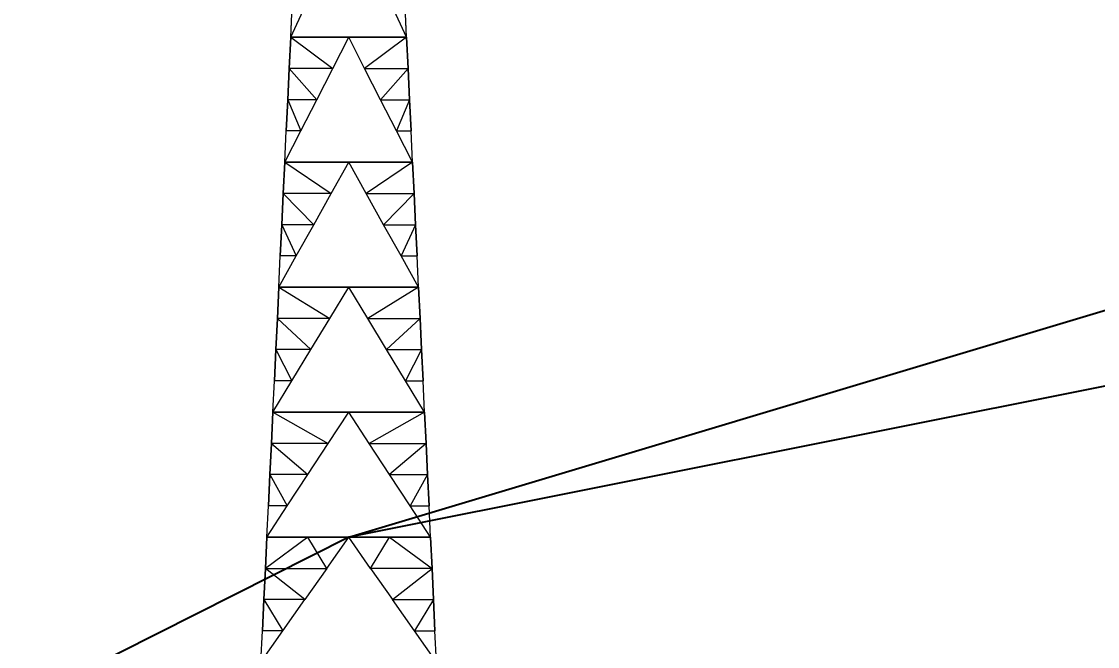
# Model space of a CAD drawing. Header units: millimetres. Extents: x 674 to 5889, y -153 to 3954.
# Drawn here: x 1842.51 to 1887.11, y 1977.6 to 2003.51 of the extents above; entities that cross this region are included whole.
import ezdxf

# ---------------------------------------------------------------- set-up
doc = ezdxf.new("R2010")
doc.units = ezdxf.units.MM
doc.layers.add('Cables2', color=3, linetype='Continuous', transparency=0.65)
doc.layers.add('Ropes', color=3, linetype='Continuous')
doc.layers.add('Towers', color=1, linetype='Continuous', lineweight=0)
doc.styles.get("Standard").update_dxf_attribs({"font": 'arial.ttf'})
doc.dimstyles.new('ISO-25', dxfattribs={"dimtxt": 2.5, "dimasz": 2.5, "dimexe": 1.25, "dimexo": 0.625, "dimtad": 1, "dimtxsty": 'Standard', "dimcen": 2.5, "dimadec": 0, "dimazin": 0, "dimtfac": 1, "dimtmove": 0, "dimatfit": 3, "dimfxl": 1, "dimarcsym": 0})

# ---------------------------------------------------------------- blocks, each defined once
blk = doc.blocks.new('_ArchTick')
at = {"color": 0, "linetype": 'ByBlock', "const_width": 0.15}
blk.add_lwpolyline([(-0.5, -0.5), (0.5, 0.5)], dxfattribs=at)
blk = doc.blocks.new('*D3')
at = {"color": 0, "lineweight": -2, "transparency": 16777216}
blk.add_line((1834.668, 2039.14), (1834.668, 1924.14), dxfattribs=at)
at = {"layer": 'Defpoints', "color": 0, "transparency": 16777216}
for p in [(1856.072, 2039.14), (1834.668, 1924.14), (1856.072, 1924.14)]:
    blk.add_point(p, dxfattribs=at)
at = {"color": 0, "lineweight": -2, "transparency": 16777216, "xscale": 5, "yscale": 5, "zscale": 5}
for p, rotation in [((1834.668, 2039.14), 90), ((1834.668, 1924.14), 270)]:
    blk.add_blockref('_ArchTick', p, dxfattribs=dict(at, rotation=rotation))
at = {"color": 0, "transparency": 16777216, "insert": (1826.384, 1981.64), "char_height": 15, "attachment_point": 5, "rotation": 90}
blk.add_mtext('115', dxfattribs=at)

msp = doc.modelspace()

# ---------------------------------------------------------------- linework, layer by layer
at = {"layer": 'Cables2'}
msp.add_line((2010.778, 2013.05), (1856.072, 1982.133), dxfattribs=at)
at = {"layer": 'Ropes'}
for q in [(1970.972, 2016.64), (1741.072, 1924.14)]:
    msp.add_line((1856.072, 1982.133), q, dxfattribs=at)
at = {"layer": 'Towers'}
for p, q in [((1853.673, 2002.863), (1853.735, 2004.159)), ((1853.673, 2002.863), (1853.735, 2004.159)), ((1853.673, 2002.863), (1854.271, 2004.156)), ((1853.673, 2002.863), (1854.271, 2004.156)), ((1853.673, 2002.863), (1853.734, 2004.156)), ((1853.673, 2002.863), (1853.734, 2004.156)), ((1858.472, 2002.863), (1857.873, 2004.156)), ((1858.472, 2002.863), (1857.873, 2004.156)), ((1858.472, 2002.863), (1858.41, 2004.159)), ((1858.472, 2002.863), (1858.41, 2004.159)), ((1858.472, 2002.863), (1858.41, 2004.156)), ((1858.472, 2002.863), (1858.41, 2004.156)), ((1853.673, 2002.863), (1853.611, 2001.567)), ((1853.611, 2001.567), (1853.673, 2002.863)), ((1853.673, 2002.863), (1853.611, 2001.567)), ((1853.611, 2001.567), (1853.673, 2002.863)), ((1853.611, 2001.567), (1853.673, 2002.862)), ((1853.611, 2001.567), (1853.673, 2002.862)), ((1853.673, 2002.863), (1855.411, 2001.567)), ((1856.072, 2002.862), (1853.673, 2002.863)), ((1853.673, 2002.863), (1855.411, 2001.567)), ((1856.072, 2002.862), (1853.673, 2002.863)), ((1853.673, 2002.862), (1853.673, 2002.863)), ((1853.673, 2002.862), (1853.673, 2002.863)), ((1856.072, 2002.862), (1853.673, 2002.862)), ((1853.673, 2002.862), (1856.072, 2002.862)), ((1855.411, 2001.567), (1856.072, 2002.862)), ((1855.411, 2001.567), (1856.072, 2002.862)), ((1856.072, 2002.862), (1858.472, 2002.863)), ((1856.072, 2002.862), (1858.472, 2002.863)), ((1858.472, 2002.862), (1856.072, 2002.862)), ((1856.072, 2002.862), (1858.472, 2002.862)), ((1856.734, 2001.567), (1856.072, 2002.862)), ((1856.734, 2001.567), (1856.072, 2002.862)), ((1858.472, 2002.863), (1856.734, 2001.567)), ((1858.472, 2002.863), (1856.734, 2001.567)), ((1858.472, 2002.863), (1858.534, 2001.567)), ((1858.472, 2002.862), (1858.472, 2002.863)), ((1858.534, 2001.567), (1858.472, 2002.863)), ((1858.472, 2002.863), (1858.534, 2001.567)), ((1858.472, 2002.862), (1858.472, 2002.863)), ((1858.534, 2001.567), (1858.472, 2002.863)), ((1858.534, 2001.567), (1858.472, 2002.862)), ((1858.534, 2001.567), (1858.472, 2002.862)), ((1853.549, 2000.271), (1853.611, 2001.567)), ((1853.611, 2001.567), (1853.549, 2000.271)), ((1853.549, 2000.272), (1853.611, 2001.567)), ((1853.549, 2000.271), (1853.611, 2001.567)), ((1853.611, 2001.567), (1853.549, 2000.271)), ((1853.549, 2000.272), (1853.611, 2001.567)), ((1853.611, 2001.567), (1854.749, 2000.271)), ((1855.411, 2001.567), (1853.611, 2001.567)), ((1853.611, 2001.567), (1854.749, 2000.271)), ((1855.411, 2001.567), (1853.611, 2001.567)), ((1853.611, 2001.567), (1853.611, 2001.567)), ((1853.611, 2001.567), (1853.611, 2001.567)), ((1854.749, 2000.271), (1855.411, 2001.567)), ((1854.749, 2000.271), (1855.411, 2001.567)), ((1857.396, 2000.271), (1856.734, 2001.567)), ((1856.734, 2001.567), (1858.534, 2001.567)), ((1857.396, 2000.271), (1856.734, 2001.567)), ((1856.734, 2001.567), (1858.534, 2001.567)), ((1858.534, 2001.567), (1857.396, 2000.271)), ((1858.534, 2001.567), (1857.396, 2000.271)), ((1858.596, 2000.271), (1858.534, 2001.567)), ((1858.534, 2001.567), (1858.596, 2000.271)), ((1858.534, 2001.567), (1858.534, 2001.567)), ((1858.596, 2000.272), (1858.534, 2001.567)), ((1858.596, 2000.271), (1858.534, 2001.567)), ((1858.534, 2001.567), (1858.596, 2000.271)), ((1858.534, 2001.567), (1858.534, 2001.567)), ((1858.596, 2000.272), (1858.534, 2001.567)), ((1853.549, 2000.272), (1853.487, 1998.977)), ((1853.487, 1998.976), (1853.549, 2000.272)), ((1853.549, 2000.272), (1853.487, 1998.977)), ((1853.487, 1998.976), (1853.549, 2000.272)), ((1853.487, 1998.977), (1853.549, 2000.271)), ((1853.487, 1998.977), (1853.549, 2000.271)), ((1853.549, 2000.272), (1854.087, 1998.977)), ((1854.749, 2000.271), (1853.549, 2000.272)), ((1853.549, 2000.272), (1854.087, 1998.977)), ((1854.749, 2000.271), (1853.549, 2000.272)), ((1853.549, 2000.271), (1853.549, 2000.272)), ((1853.549, 2000.271), (1853.549, 2000.272)), ((1854.087, 1998.977), (1854.749, 2000.271)), ((1854.087, 1998.977), (1854.749, 2000.271)), ((1857.396, 2000.271), (1858.596, 2000.272)), ((1857.396, 2000.271), (1858.596, 2000.272)), ((1858.057, 1998.977), (1857.396, 2000.271)), ((1858.057, 1998.977), (1857.396, 2000.271)), ((1858.596, 2000.272), (1858.057, 1998.977)), ((1858.596, 2000.272), (1858.057, 1998.977)), ((1858.596, 2000.272), (1858.658, 1998.977)), ((1858.596, 2000.271), (1858.596, 2000.272)), ((1858.658, 1998.976), (1858.596, 2000.272)), ((1858.596, 2000.272), (1858.658, 1998.977)), ((1858.596, 2000.271), (1858.596, 2000.272)), ((1858.658, 1998.976), (1858.596, 2000.272)), ((1858.658, 1998.977), (1858.596, 2000.271)), ((1858.658, 1998.977), (1858.596, 2000.271)), ((1853.425, 1997.681), (1854.087, 1998.977)), ((1853.425, 1997.681), (1854.087, 1998.977)), ((1853.425, 1997.681), (1853.487, 1998.977)), ((1853.425, 1997.681), (1853.487, 1998.977)), ((1853.425, 1997.681), (1853.487, 1998.976)), ((1853.425, 1997.681), (1853.487, 1998.976)), ((1854.087, 1998.977), (1853.487, 1998.976)), ((1854.087, 1998.977), (1853.487, 1998.976)), ((1853.487, 1998.977), (1853.487, 1998.976)), ((1853.487, 1998.977), (1853.487, 1998.976)), ((1858.72, 1997.681), (1858.057, 1998.977)), ((1858.057, 1998.977), (1858.658, 1998.976)), ((1858.72, 1997.681), (1858.057, 1998.977)), ((1858.057, 1998.977), (1858.658, 1998.976)), ((1858.72, 1997.681), (1858.658, 1998.977)), ((1858.658, 1998.977), (1858.658, 1998.976)), ((1858.72, 1997.681), (1858.658, 1998.977)), ((1858.658, 1998.977), (1858.658, 1998.976)), ((1858.72, 1997.681), (1858.658, 1998.976)), ((1858.72, 1997.681), (1858.658, 1998.976)), ((1853.425, 1997.681), (1853.363, 1996.382)), ((1853.363, 1996.385), (1853.425, 1997.681)), ((1853.425, 1997.681), (1853.363, 1996.382)), ((1853.363, 1996.385), (1853.425, 1997.681)), ((1853.363, 1996.382), (1853.425, 1997.68)), ((1853.363, 1996.382), (1853.425, 1997.68)), ((1853.425, 1997.681), (1855.347, 1996.382)), ((1853.425, 1997.681), (1856.072, 1997.68)), ((1853.425, 1997.681), (1855.347, 1996.382)), ((1853.425, 1997.681), (1856.072, 1997.68)), ((1853.425, 1997.681), (1853.425, 1997.68)), ((1853.425, 1997.681), (1853.425, 1997.68)), ((1853.425, 1997.68), (1856.072, 1997.68)), ((1856.072, 1997.68), (1853.425, 1997.68)), ((1855.347, 1996.382), (1856.072, 1997.68)), ((1855.347, 1996.382), (1856.072, 1997.68)), ((1858.72, 1997.681), (1856.072, 1997.68)), ((1858.72, 1997.681), (1856.072, 1997.68)), ((1856.072, 1997.68), (1858.72, 1997.68)), ((1858.72, 1997.68), (1856.072, 1997.68)), ((1856.798, 1996.382), (1856.072, 1997.68)), ((1856.798, 1996.382), (1856.072, 1997.68)), ((1858.72, 1997.681), (1856.798, 1996.382)), ((1858.72, 1997.681), (1856.798, 1996.382)), ((1858.72, 1997.681), (1858.782, 1996.382)), ((1858.72, 1997.681), (1858.72, 1997.68)), ((1858.782, 1996.385), (1858.72, 1997.681)), ((1858.72, 1997.681), (1858.782, 1996.382)), ((1858.72, 1997.681), (1858.72, 1997.68)), ((1858.782, 1996.385), (1858.72, 1997.681)), ((1858.782, 1996.382), (1858.72, 1997.68)), ((1858.782, 1996.382), (1858.72, 1997.68)), ((1853.363, 1996.385), (1853.301, 1995.089)), ((1853.301, 1995.089), (1853.363, 1996.385)), ((1853.363, 1996.385), (1853.301, 1995.089)), ((1853.301, 1995.089), (1853.363, 1996.385)), ((1853.301, 1995.089), (1853.363, 1996.382)), ((1853.301, 1995.089), (1853.363, 1996.382)), ((1853.363, 1996.385), (1854.625, 1995.089)), ((1855.347, 1996.382), (1853.363, 1996.385)), ((1853.363, 1996.385), (1854.625, 1995.089)), ((1855.347, 1996.382), (1853.363, 1996.385)), ((1853.363, 1996.382), (1853.363, 1996.385)), ((1853.363, 1996.382), (1853.363, 1996.385)), ((1854.625, 1995.089), (1855.347, 1996.382)), ((1854.625, 1995.089), (1855.347, 1996.382)), ((1856.798, 1996.382), (1858.782, 1996.385)), ((1856.798, 1996.382), (1858.782, 1996.385)), ((1857.52, 1995.089), (1856.798, 1996.382)), ((1857.52, 1995.089), (1856.798, 1996.382)), ((1858.782, 1996.385), (1857.52, 1995.089)), ((1858.782, 1996.385), (1857.52, 1995.089)), ((1858.782, 1996.385), (1858.844, 1995.089)), ((1858.782, 1996.382), (1858.782, 1996.385)), ((1858.844, 1995.089), (1858.782, 1996.385)), ((1858.782, 1996.385), (1858.844, 1995.089)), ((1858.782, 1996.382), (1858.782, 1996.385)), ((1858.844, 1995.089), (1858.782, 1996.385)), ((1858.844, 1995.089), (1858.782, 1996.382)), ((1858.844, 1995.089), (1858.782, 1996.382)), ((1853.239, 1993.794), (1853.301, 1995.089)), ((1853.301, 1995.089), (1853.239, 1993.794)), ((1853.239, 1993.794), (1853.301, 1995.089)), ((1853.239, 1993.794), (1853.301, 1995.089)), ((1853.301, 1995.089), (1853.239, 1993.794)), ((1853.239, 1993.794), (1853.301, 1995.089)), ((1853.301, 1995.089), (1853.901, 1993.794)), ((1854.625, 1995.089), (1853.301, 1995.089)), ((1853.301, 1995.089), (1853.901, 1993.794)), ((1854.625, 1995.089), (1853.301, 1995.089)), ((1853.301, 1995.089), (1853.301, 1995.089)), ((1853.301, 1995.089), (1853.301, 1995.089)), ((1853.901, 1993.794), (1854.625, 1995.089)), ((1853.901, 1993.794), (1854.625, 1995.089)), ((1858.244, 1993.794), (1857.52, 1995.089)), ((1857.52, 1995.089), (1858.844, 1995.089)), ((1858.244, 1993.794), (1857.52, 1995.089)), ((1857.52, 1995.089), (1858.844, 1995.089)), ((1858.844, 1995.089), (1858.244, 1993.794)), ((1858.844, 1995.089), (1858.244, 1993.794)), ((1858.906, 1993.794), (1858.844, 1995.089)), ((1858.844, 1995.089), (1858.906, 1993.794)), ((1858.844, 1995.089), (1858.844, 1995.089)), ((1858.906, 1993.794), (1858.844, 1995.089)), ((1858.906, 1993.794), (1858.844, 1995.089)), ((1858.844, 1995.089), (1858.906, 1993.794)), ((1858.844, 1995.089), (1858.844, 1995.089)), ((1858.906, 1993.794), (1858.844, 1995.089)), ((1853.177, 1992.498), (1853.901, 1993.794)), ((1853.177, 1992.498), (1853.901, 1993.794)), ((1853.177, 1992.498), (1853.239, 1993.794)), ((1853.177, 1992.498), (1853.239, 1993.794)), ((1853.177, 1992.498), (1853.239, 1993.794)), ((1853.177, 1992.498), (1853.239, 1993.794)), ((1853.901, 1993.794), (1853.239, 1993.794)), ((1853.901, 1993.794), (1853.239, 1993.794)), ((1853.239, 1993.794), (1853.239, 1993.794)), ((1853.239, 1993.794), (1853.239, 1993.794)), ((1858.968, 1992.498), (1858.244, 1993.794)), ((1858.244, 1993.794), (1858.906, 1993.794)), ((1858.968, 1992.498), (1858.244, 1993.794)), ((1858.244, 1993.794), (1858.906, 1993.794)), ((1858.968, 1992.498), (1858.906, 1993.794)), ((1858.906, 1993.794), (1858.906, 1993.794)), ((1858.968, 1992.498), (1858.906, 1993.794)), ((1858.968, 1992.498), (1858.906, 1993.794)), ((1858.906, 1993.794), (1858.906, 1993.794)), ((1858.968, 1992.498), (1858.906, 1993.794)), ((1853.115, 1991.201), (1853.177, 1992.498)), ((1853.177, 1992.498), (1853.115, 1991.201)), ((1853.115, 1991.202), (1853.177, 1992.498)), ((1853.115, 1991.201), (1853.177, 1992.498)), ((1853.177, 1992.498), (1853.115, 1991.201)), ((1853.115, 1991.202), (1853.177, 1992.498)), ((1854.625, 1992.498), (1853.177, 1992.498)), ((1856.072, 1992.498), (1853.177, 1992.498)), ((1853.177, 1992.498), (1856.072, 1992.498)), ((1853.177, 1992.498), (1855.286, 1991.201)), ((1856.072, 1992.498), (1853.177, 1992.498)), ((1853.177, 1992.498), (1855.286, 1991.201)), ((1856.072, 1992.498), (1853.177, 1992.498)), ((1853.177, 1992.498), (1853.177, 1992.498)), ((1853.177, 1992.498), (1853.177, 1992.498)), ((1857.52, 1992.498), (1854.625, 1992.498)), ((1854.625, 1992.498), (1857.52, 1992.498)), ((1854.625, 1992.498), (1854.625, 1992.498)), ((1855.286, 1991.201), (1856.072, 1992.498)), ((1855.286, 1991.201), (1856.072, 1992.498)), ((1856.072, 1992.498), (1856.072, 1992.498)), ((1856.072, 1992.498), (1856.072, 1992.498)), ((1858.968, 1992.498), (1856.072, 1992.498)), ((1856.072, 1992.498), (1858.968, 1992.498)), ((1856.859, 1991.201), (1856.072, 1992.498)), ((1856.072, 1992.498), (1858.968, 1992.498)), ((1856.859, 1991.201), (1856.072, 1992.498)), ((1856.072, 1992.498), (1858.968, 1992.498)), ((1858.968, 1992.498), (1856.859, 1991.201)), ((1858.968, 1992.498), (1856.859, 1991.201)), ((1857.52, 1992.498), (1858.968, 1992.498)), ((1857.52, 1992.498), (1857.52, 1992.498)), ((1859.03, 1991.201), (1858.968, 1992.498)), ((1858.968, 1992.498), (1859.03, 1991.201)), ((1858.968, 1992.498), (1858.968, 1992.498)), ((1859.03, 1991.202), (1858.968, 1992.498)), ((1859.03, 1991.201), (1858.968, 1992.498)), ((1858.968, 1992.498), (1859.03, 1991.201)), ((1858.968, 1992.498), (1858.968, 1992.498)), ((1859.03, 1991.202), (1858.968, 1992.498)), ((1853.115, 1991.202), (1853.053, 1989.907)), ((1853.053, 1989.907), (1853.115, 1991.202)), ((1853.115, 1991.202), (1853.053, 1989.907)), ((1853.053, 1989.907), (1853.115, 1991.202)), ((1853.053, 1989.907), (1853.115, 1991.201)), ((1853.053, 1989.907), (1853.115, 1991.201)), ((1853.115, 1991.202), (1854.501, 1989.907)), ((1855.286, 1991.201), (1853.115, 1991.202)), ((1853.115, 1991.202), (1854.501, 1989.907)), ((1855.286, 1991.201), (1853.115, 1991.202)), ((1853.115, 1991.201), (1853.115, 1991.202)), ((1853.115, 1991.201), (1853.115, 1991.202)), ((1854.501, 1989.907), (1855.286, 1991.201)), ((1854.501, 1989.907), (1855.286, 1991.201)), ((1856.859, 1991.201), (1859.03, 1991.202)), ((1856.859, 1991.201), (1859.03, 1991.202)), ((1857.644, 1989.907), (1856.859, 1991.201)), ((1857.644, 1989.907), (1856.859, 1991.201)), ((1859.03, 1991.202), (1857.644, 1989.907)), ((1859.03, 1991.202), (1857.644, 1989.907)), ((1859.03, 1991.202), (1859.092, 1989.907)), ((1859.03, 1991.201), (1859.03, 1991.202)), ((1859.092, 1989.907), (1859.03, 1991.202)), ((1859.03, 1991.202), (1859.092, 1989.907)), ((1859.03, 1991.201), (1859.03, 1991.202)), ((1859.092, 1989.907), (1859.03, 1991.202)), ((1859.092, 1989.907), (1859.03, 1991.201)), ((1859.092, 1989.907), (1859.03, 1991.201)), ((1852.991, 1988.611), (1853.053, 1989.907)), ((1853.053, 1989.907), (1852.991, 1988.611)), ((1852.991, 1988.611), (1853.053, 1989.907)), ((1852.991, 1988.611), (1853.053, 1989.907)), ((1853.053, 1989.907), (1852.991, 1988.611)), ((1852.991, 1988.611), (1853.053, 1989.907)), ((1853.053, 1989.907), (1853.715, 1988.611)), ((1854.501, 1989.907), (1853.053, 1989.907)), ((1853.053, 1989.907), (1853.715, 1988.611)), ((1854.501, 1989.907), (1853.053, 1989.907)), ((1853.053, 1989.907), (1853.053, 1989.907)), ((1853.053, 1989.907), (1853.053, 1989.907)), ((1853.715, 1988.611), (1854.501, 1989.907)), ((1853.715, 1988.611), (1854.501, 1989.907)), ((1858.43, 1988.611), (1857.644, 1989.907)), ((1857.644, 1989.907), (1859.092, 1989.907)), ((1858.43, 1988.611), (1857.644, 1989.907)), ((1857.644, 1989.907), (1859.092, 1989.907)), ((1859.092, 1989.907), (1858.43, 1988.611)), ((1859.092, 1989.907), (1858.43, 1988.611)), ((1859.154, 1988.611), (1859.092, 1989.907)), ((1859.092, 1989.907), (1859.154, 1988.611)), ((1859.092, 1989.907), (1859.092, 1989.907)), ((1859.154, 1988.611), (1859.092, 1989.907)), ((1859.154, 1988.611), (1859.092, 1989.907)), ((1859.092, 1989.907), (1859.154, 1988.611)), ((1859.092, 1989.907), (1859.092, 1989.907)), ((1859.154, 1988.611), (1859.092, 1989.907)), ((1852.929, 1987.316), (1853.715, 1988.611)), ((1852.929, 1987.316), (1853.715, 1988.611)), ((1852.929, 1987.316), (1852.991, 1988.611)), ((1852.929, 1987.316), (1852.991, 1988.611)), ((1852.929, 1987.316), (1852.991, 1988.611)), ((1852.929, 1987.316), (1852.991, 1988.611)), ((1853.715, 1988.611), (1852.991, 1988.611)), ((1853.715, 1988.611), (1852.991, 1988.611)), ((1852.991, 1988.611), (1852.991, 1988.611)), ((1852.991, 1988.611), (1852.991, 1988.611)), ((1859.216, 1987.316), (1858.43, 1988.611)), ((1858.43, 1988.611), (1859.154, 1988.611)), ((1859.216, 1987.316), (1858.43, 1988.611)), ((1858.43, 1988.611), (1859.154, 1988.611)), ((1859.216, 1987.316), (1859.154, 1988.611)), ((1859.154, 1988.611), (1859.154, 1988.611)), ((1859.216, 1987.316), (1859.154, 1988.611)), ((1859.216, 1987.316), (1859.154, 1988.611)), ((1859.154, 1988.611), (1859.154, 1988.611)), ((1859.216, 1987.316), (1859.154, 1988.611)), ((1852.867, 1986.02), (1852.929, 1987.316)), ((1852.929, 1987.316), (1852.867, 1986.02)), ((1852.867, 1986.02), (1852.929, 1987.316)), ((1852.867, 1986.02), (1852.929, 1987.316)), ((1852.929, 1987.316), (1852.867, 1986.02)), ((1852.867, 1986.02), (1852.929, 1987.316)), ((1854.501, 1987.316), (1852.929, 1987.316)), ((1852.929, 1987.316), (1856.072, 1987.316)), ((1856.072, 1987.316), (1852.929, 1987.316)), ((1852.929, 1987.316), (1855.224, 1986.02)), ((1856.072, 1987.316), (1852.929, 1987.316)), ((1852.929, 1987.316), (1855.224, 1986.02)), ((1856.072, 1987.316), (1852.929, 1987.316)), ((1857.644, 1987.316), (1854.501, 1987.316)), ((1854.501, 1987.316), (1857.644, 1987.316)), ((1855.224, 1986.02), (1856.072, 1987.316)), ((1855.224, 1986.02), (1856.072, 1987.316)), ((1856.072, 1987.316), (1859.216, 1987.316)), ((1859.216, 1987.316), (1856.072, 1987.316)), ((1856.92, 1986.02), (1856.072, 1987.316)), ((1856.072, 1987.316), (1859.216, 1987.316)), ((1856.92, 1986.02), (1856.072, 1987.316)), ((1856.072, 1987.316), (1859.216, 1987.316)), ((1859.216, 1987.316), (1856.92, 1986.02)), ((1859.216, 1987.316), (1856.92, 1986.02)), ((1857.644, 1987.316), (1859.216, 1987.316)), ((1859.278, 1986.02), (1859.216, 1987.316)), ((1859.216, 1987.316), (1859.278, 1986.02)), ((1859.278, 1986.02), (1859.216, 1987.316)), ((1859.278, 1986.02), (1859.216, 1987.316)), ((1859.216, 1987.316), (1859.278, 1986.02)), ((1859.278, 1986.02), (1859.216, 1987.316)), ((1852.805, 1984.724), (1852.867, 1986.02)), ((1852.867, 1986.02), (1852.805, 1984.724)), ((1852.805, 1984.724), (1852.867, 1986.02)), ((1852.805, 1984.724), (1852.867, 1986.02)), ((1852.867, 1986.02), (1852.805, 1984.724)), ((1852.805, 1984.724), (1852.867, 1986.02)), ((1852.867, 1986.02), (1854.377, 1984.724)), ((1855.224, 1986.02), (1852.867, 1986.02)), ((1852.867, 1986.02), (1854.377, 1984.724)), ((1855.224, 1986.02), (1852.867, 1986.02)), ((1852.867, 1986.02), (1852.867, 1986.02)), ((1852.867, 1986.02), (1852.867, 1986.02)), ((1854.377, 1984.724), (1855.224, 1986.02)), ((1854.377, 1984.724), (1855.224, 1986.02)), ((1857.768, 1984.724), (1856.92, 1986.02)), ((1856.92, 1986.02), (1859.278, 1986.02)), ((1857.768, 1984.724), (1856.92, 1986.02)), ((1856.92, 1986.02), (1859.278, 1986.02)), ((1859.278, 1986.02), (1857.768, 1984.724)), ((1859.278, 1986.02), (1857.768, 1984.724)), ((1859.34, 1984.724), (1859.278, 1986.02)), ((1859.278, 1986.02), (1859.34, 1984.724)), ((1859.278, 1986.02), (1859.278, 1986.02)), ((1859.34, 1984.724), (1859.278, 1986.02)), ((1859.34, 1984.724), (1859.278, 1986.02)), ((1859.278, 1986.02), (1859.34, 1984.724)), ((1859.278, 1986.02), (1859.278, 1986.02)), ((1859.34, 1984.724), (1859.278, 1986.02)), ((1852.743, 1983.426), (1852.805, 1984.724)), ((1852.805, 1984.724), (1852.743, 1983.426)), ((1852.743, 1983.429), (1852.805, 1984.724)), ((1852.743, 1983.426), (1852.805, 1984.724)), ((1852.805, 1984.724), (1852.743, 1983.426)), ((1852.743, 1983.429), (1852.805, 1984.724)), ((1852.805, 1984.724), (1853.527, 1983.426)), ((1854.377, 1984.724), (1852.805, 1984.724)), ((1852.805, 1984.724), (1853.527, 1983.426)), ((1854.377, 1984.724), (1852.805, 1984.724)), ((1853.527, 1983.426), (1854.377, 1984.724)), ((1853.527, 1983.426), (1854.377, 1984.724)), ((1858.617, 1983.426), (1857.768, 1984.724)), ((1857.768, 1984.724), (1859.34, 1984.724)), ((1858.617, 1983.426), (1857.768, 1984.724)), ((1857.768, 1984.724), (1859.34, 1984.724)), ((1859.34, 1984.724), (1858.617, 1983.426)), ((1859.34, 1984.724), (1858.617, 1983.426)), ((1859.402, 1983.426), (1859.34, 1984.724)), ((1859.34, 1984.724), (1859.402, 1983.426)), ((1859.401, 1983.429), (1859.34, 1984.724)), ((1859.402, 1983.426), (1859.34, 1984.724)), ((1859.34, 1984.724), (1859.402, 1983.426)), ((1859.401, 1983.429), (1859.34, 1984.724)), ((1852.681, 1982.133), (1852.743, 1983.429)), ((1852.681, 1982.133), (1852.743, 1983.429)), ((1852.681, 1982.133), (1853.527, 1983.426)), ((1852.681, 1982.133), (1853.527, 1983.426)), ((1852.681, 1982.133), (1852.743, 1983.426)), ((1852.681, 1982.133), (1852.743, 1983.426)), ((1853.527, 1983.426), (1852.743, 1983.429)), ((1853.527, 1983.426), (1852.743, 1983.429)), ((1852.743, 1983.426), (1852.743, 1983.429)), ((1852.743, 1983.426), (1852.743, 1983.429)), ((1858.617, 1983.426), (1859.401, 1983.429)), ((1858.617, 1983.426), (1859.401, 1983.429)), ((1859.463, 1982.133), (1858.617, 1983.426)), ((1859.463, 1982.133), (1858.617, 1983.426)), ((1859.402, 1983.426), (1859.401, 1983.429)), ((1859.463, 1982.133), (1859.401, 1983.429)), ((1859.402, 1983.426), (1859.401, 1983.429)), ((1859.463, 1982.133), (1859.401, 1983.429)), ((1859.463, 1982.133), (1859.402, 1983.426)), ((1859.463, 1982.133), (1859.402, 1983.426)), ((1854.377, 1982.133), (1852.619, 1980.838)), ((1854.377, 1982.133), (1852.619, 1980.838)), ((1852.619, 1980.838), (1852.681, 1982.133)), ((1852.681, 1982.133), (1852.619, 1980.838)), ((1852.619, 1980.838), (1852.681, 1982.133)), ((1852.619, 1980.838), (1852.681, 1982.133)), ((1852.619, 1980.838), (1852.681, 1982.133)), ((1852.681, 1982.133), (1852.619, 1980.838)), ((1852.619, 1980.838), (1852.681, 1982.133)), ((1852.619, 1980.838), (1852.681, 1982.133)), ((1854.377, 1982.133), (1852.681, 1982.133)), ((1854.377, 1982.133), (1852.681, 1982.133)), ((1853.529, 1982.133), (1852.681, 1982.133)), ((1852.681, 1982.133), (1853.529, 1982.133)), ((1852.681, 1982.133), (1854.377, 1982.133)), ((1852.681, 1982.133), (1854.377, 1982.133)), ((1856.072, 1982.133), (1852.681, 1982.133)), ((1852.681, 1982.133), (1856.072, 1982.133)), ((1854.377, 1982.133), (1852.681, 1982.133)), ((1854.377, 1982.133), (1852.681, 1982.133)), ((1855.225, 1982.133), (1854.377, 1982.133)), ((1854.377, 1982.133), (1855.225, 1982.133)), ((1855.163, 1980.838), (1854.377, 1982.133)), ((1856.072, 1982.133), (1854.377, 1982.133)), ((1855.163, 1980.838), (1854.377, 1982.133)), ((1856.072, 1982.133), (1854.377, 1982.133)), ((1855.163, 1980.838), (1856.072, 1982.133)), ((1855.163, 1980.838), (1856.072, 1982.133)), ((1856.92, 1982.133), (1855.225, 1982.133)), ((1856.92, 1982.133), (1855.225, 1982.133)), ((1859.463, 1982.133), (1856.072, 1982.133)), ((1856.072, 1982.133), (1859.463, 1982.133)), ((1856.982, 1980.838), (1856.072, 1982.133)), ((1856.072, 1982.133), (1857.768, 1982.133)), ((1856.982, 1980.838), (1856.072, 1982.133)), ((1856.072, 1982.133), (1857.768, 1982.133)), ((1857.768, 1982.133), (1856.92, 1982.133)), ((1857.768, 1982.133), (1856.92, 1982.133)), ((1856.982, 1980.838), (1857.768, 1982.133)), ((1856.982, 1980.838), (1857.768, 1982.133)), ((1859.463, 1982.133), (1857.768, 1982.133)), ((1857.768, 1982.133), (1859.463, 1982.133)), ((1859.463, 1982.133), (1857.768, 1982.133)), ((1859.463, 1982.133), (1857.768, 1982.133)), ((1857.768, 1982.133), (1859.525, 1980.838)), ((1857.768, 1982.133), (1859.463, 1982.133)), ((1857.768, 1982.133), (1859.525, 1980.838)), ((1857.768, 1982.133), (1859.463, 1982.133)), ((1859.463, 1982.133), (1858.616, 1982.133)), ((1858.616, 1982.133), (1859.463, 1982.133)), ((1859.525, 1980.838), (1859.463, 1982.133)), ((1859.463, 1982.133), (1859.525, 1980.838)), ((1859.525, 1980.838), (1859.463, 1982.133)), ((1859.525, 1980.838), (1859.463, 1982.133)), ((1859.525, 1980.838), (1859.463, 1982.133)), ((1859.463, 1982.133), (1859.525, 1980.838)), ((1859.525, 1980.838), (1859.463, 1982.133)), ((1859.525, 1980.838), (1859.463, 1982.133)), ((1852.557, 1979.542), (1852.619, 1980.838)), ((1852.619, 1980.838), (1852.557, 1979.542)), ((1852.557, 1979.542), (1852.619, 1980.838)), ((1852.557, 1979.542), (1852.619, 1980.838)), ((1852.619, 1980.838), (1852.557, 1979.542)), ((1852.557, 1979.542), (1852.619, 1980.838)), ((1854.253, 1979.542), (1852.619, 1980.838)), ((1852.619, 1980.838), (1855.163, 1980.838)), ((1854.253, 1979.542), (1852.619, 1980.838)), ((1852.619, 1980.838), (1855.163, 1980.838)), ((1852.619, 1980.838), (1852.619, 1980.838)), ((1852.619, 1980.838), (1852.619, 1980.838)), ((1855.163, 1980.838), (1854.253, 1979.542)), ((1855.163, 1980.838), (1854.253, 1979.542)), ((1856.982, 1980.838), (1857.892, 1979.542)), ((1859.525, 1980.838), (1856.982, 1980.838)), ((1856.982, 1980.838), (1857.892, 1979.542)), ((1859.525, 1980.838), (1856.982, 1980.838)), ((1857.892, 1979.542), (1859.525, 1980.838)), ((1857.892, 1979.542), (1859.525, 1980.838)), ((1859.587, 1979.542), (1859.525, 1980.838)), ((1859.525, 1980.838), (1859.587, 1979.542)), ((1859.525, 1980.838), (1859.525, 1980.838)), ((1859.587, 1979.542), (1859.525, 1980.838)), ((1859.587, 1979.542), (1859.525, 1980.838)), ((1859.525, 1980.838), (1859.587, 1979.542)), ((1859.525, 1980.838), (1859.525, 1980.838)), ((1859.587, 1979.542), (1859.525, 1980.838)), ((1852.495, 1978.246), (1852.557, 1979.542)), ((1852.557, 1979.542), (1852.495, 1978.246)), ((1852.495, 1978.246), (1852.557, 1979.542)), ((1852.495, 1978.246), (1852.557, 1979.542)), ((1852.557, 1979.542), (1852.495, 1978.246)), ((1852.495, 1978.246), (1852.557, 1979.542)), ((1852.557, 1979.542), (1853.343, 1978.246)), ((1854.253, 1979.542), (1852.557, 1979.542)), ((1852.557, 1979.542), (1853.343, 1978.246)), ((1854.253, 1979.542), (1852.557, 1979.542)), ((1853.343, 1978.246), (1854.253, 1979.542)), ((1853.343, 1978.246), (1854.253, 1979.542)), ((1858.802, 1978.246), (1857.892, 1979.542)), ((1857.892, 1979.542), (1859.587, 1979.542)), ((1858.802, 1978.246), (1857.892, 1979.542)), ((1857.892, 1979.542), (1859.587, 1979.542)), ((1859.587, 1979.542), (1858.802, 1978.246)), ((1859.587, 1979.542), (1858.802, 1978.246)), ((1859.649, 1978.246), (1859.587, 1979.542)), ((1859.587, 1979.542), (1859.649, 1978.246)), ((1859.649, 1978.246), (1859.587, 1979.542)), ((1859.649, 1978.246), (1859.587, 1979.542)), ((1859.587, 1979.542), (1859.649, 1978.246)), ((1859.649, 1978.246), (1859.587, 1979.542)), ((1852.433, 1976.951), (1853.343, 1978.246)), ((1852.433, 1976.951), (1853.343, 1978.246)), ((1852.433, 1976.951), (1852.495, 1978.246)), ((1852.433, 1976.951), (1852.495, 1978.246)), ((1852.433, 1976.951), (1852.495, 1978.246)), ((1852.433, 1976.951), (1852.495, 1978.246)), ((1853.343, 1978.246), (1852.495, 1978.246)), ((1853.343, 1978.246), (1852.495, 1978.246)), ((1852.495, 1978.246), (1852.495, 1978.246)), ((1852.495, 1978.246), (1852.495, 1978.246)), ((1859.711, 1976.951), (1858.802, 1978.246)), ((1858.802, 1978.246), (1859.649, 1978.246)), ((1859.711, 1976.951), (1858.802, 1978.246)), ((1858.802, 1978.246), (1859.649, 1978.246)), ((1859.711, 1976.951), (1859.649, 1978.246)), ((1859.649, 1978.246), (1859.649, 1978.246)), ((1859.711, 1976.951), (1859.649, 1978.246)), ((1859.711, 1976.951), (1859.649, 1978.246)), ((1859.649, 1978.246), (1859.649, 1978.246)), ((1859.711, 1976.951), (1859.649, 1978.246))]:
    msp.add_line(p, q, dxfattribs=at)

# ---------------------------------------------------------------- dimensions: what is measured, and where the dimension line sits
dim = msp.add_linear_dim(base=(1834.668, 1924.14), p1=(1856.072, 2039.14), p2=(1856.072, 1924.14), angle=90, dimstyle='ISO-25', override={"dimtxt": 15, "dimasz": 5, "dimblk1": 'ArchTick', "dimblk2": 'ArchTick', "dimsah": 1, "dimse1": 1, "dimse2": 1})
dim.commit()
dim.dimension.update_dxf_attribs({"geometry": '*D3', "text_midpoint": (1826.384, 1981.64)})

doc.saveas('drawing.dxf')
